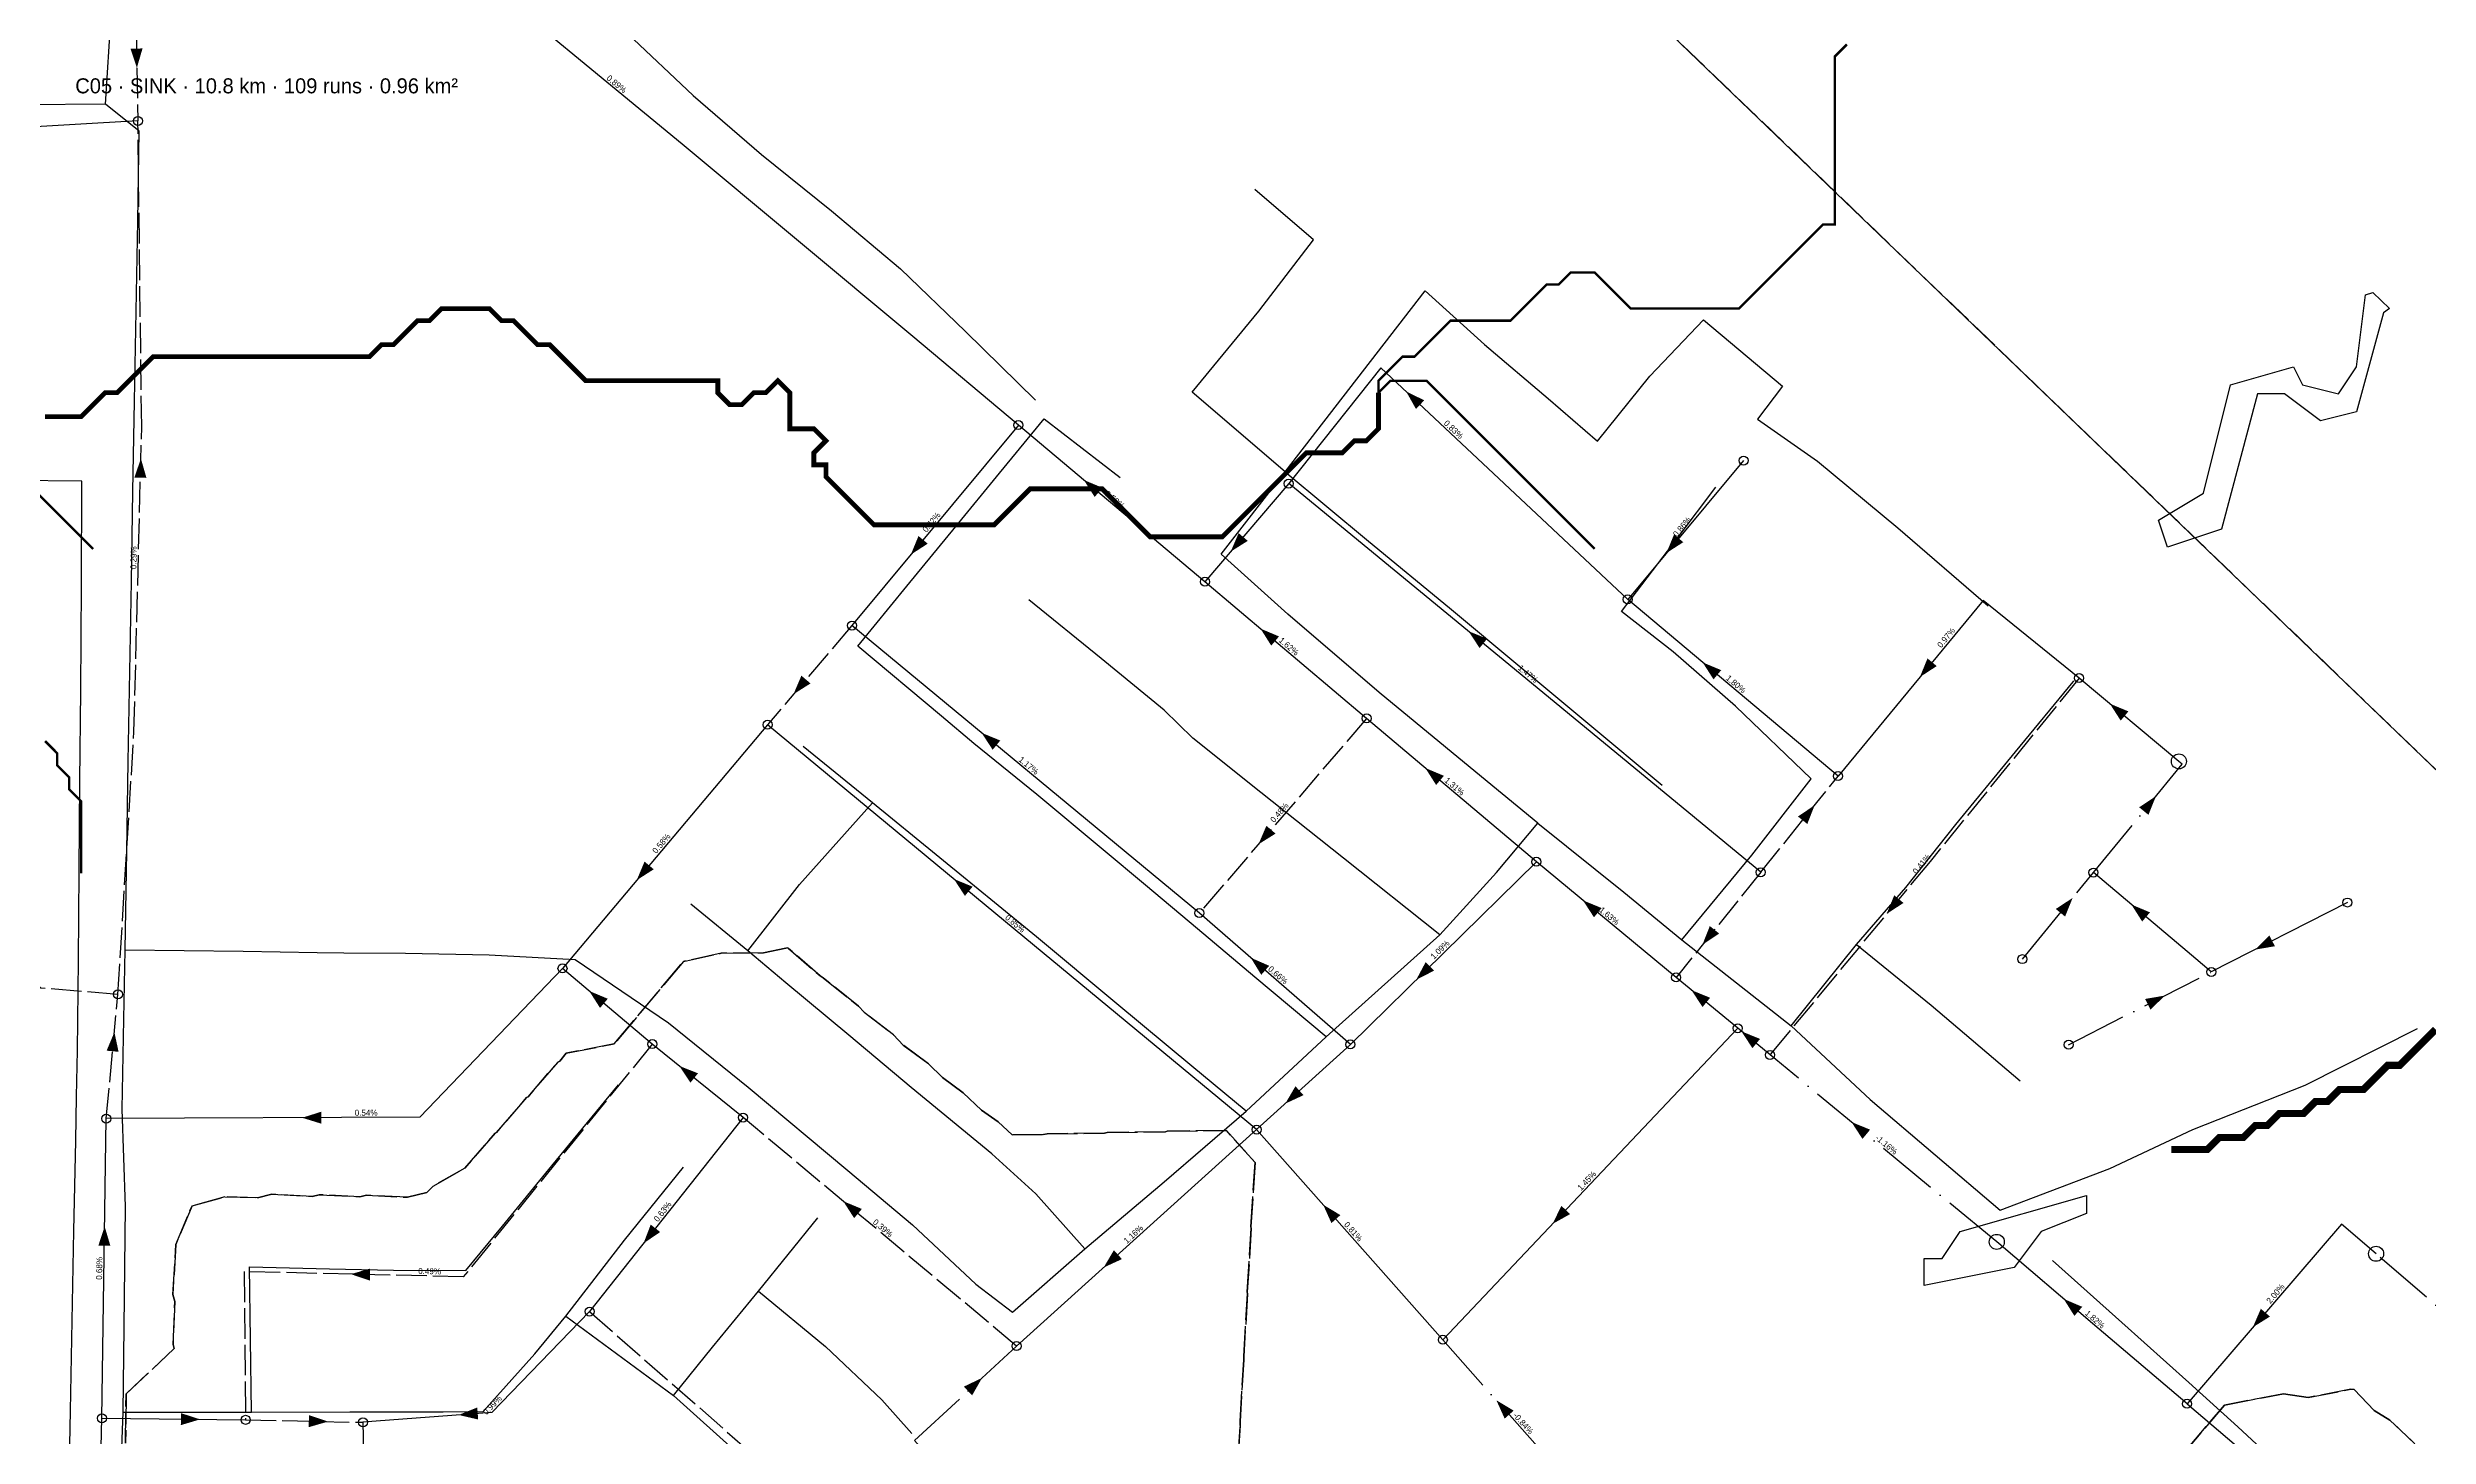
# Model space of a CAD drawing. Header units: metres. Extents: x 442821 to 452274, y 2561971 to 2571293.
# Drawn here: x 450745 to 451538, y 2569786 to 2570248 of the extents above; entities that cross this region are included whole.
import ezdxf
from ezdxf.enums import TextEntityAlignment as Align

# ---------------------------------------------------------------- set-up
doc = ezdxf.new("R2010")
doc.units = ezdxf.units.M
doc.header["$LTSCALE"] = 8
doc.linetypes.add('DASHDOT', pattern=[3.556, 2.54, -0.508, 0, -0.508])
doc.linetypes.add('DASHED', pattern=[1.524, 1.27, -0.254])
for name, color, linetype in [('A_ARROWS', 7, 'Continuous'), ('A_BUILT_2006', 252, 'Continuous'), ('A_CATCH_LABEL', 7, 'Continuous'), ('A_CATCHMENTS', 7, 'Continuous'), ('A_ENVELOPE', 3, 'Continuous'), ('A_GRADIENT', 8, 'Continuous'), ('A_JUNCTIONS', 8, 'Continuous'), ('A_RUNS', 7, 'Continuous'), ('A_STREAMS', 5, 'Continuous'), ('A_WADI', 4, 'Continuous')]:
    doc.layers.add(name, color=color, linetype=linetype)

msp = doc.modelspace()

# ---------------------------------------------------------------- linework, layer by layer
at = {"layer": 'A_ARROWS', "color": 3}
for points in [[(450774.57, 2570241.66), (450772.45, 2570248.02), (450776.45, 2570248.09)], [(451197.26, 2570133.83), (451203.29, 2570130.9), (451200.55, 2570127.99)], [(450775.9, 2570111.5), (450777.74, 2570105.06), (450773.74, 2570105.16)], [(451089.93, 2570104.34), (451096.11, 2570101.76), (451093.54, 2570098.69)], [(451032.31, 2570079.49), (451034.86, 2570085.69), (451037.94, 2570083.14)], [(451138.84, 2570080.49), (451141.48, 2570086.66), (451144.52, 2570084.06)], [(451283.93, 2570080), (451286.49, 2570086.19), (451289.56, 2570083.63)], [(451148.75, 2570054.84), (451154.93, 2570052.24), (451152.35, 2570049.18)], [(451218.04, 2570053.99), (451224.25, 2570051.47), (451221.72, 2570048.38)], [(451296.01, 2570043.59), (451302.2, 2570041.01), (451299.63, 2570037.94)], [(451368.35, 2570038.7), (451370.89, 2570044.91), (451373.97, 2570042.36)], [(450993.24, 2570033), (450995.86, 2570039.17), (450998.91, 2570036.58)], [(451431.61, 2570029.84), (451437.8, 2570027.27), (451435.24, 2570024.2)], [(451055.9, 2570020.11), (451062.11, 2570017.57), (451059.56, 2570014.49)], [(451203.66, 2570008.41), (451209.84, 2570005.81), (451207.25, 2570002.76)], [(451333.32, 2569996.01), (451330.87, 2569989.77), (451327.75, 2569992.27)], [(451446.98, 2569999.02), (451444.48, 2569992.8), (451441.38, 2569995.33)], [(451148.08, 2569983), (451150.73, 2569989.16), (451153.77, 2569986.56)], [(450941.04, 2569971.06), (450943.63, 2569977.24), (450946.69, 2569974.67)], [(451046.66, 2569971.43), (451052.87, 2569968.89), (451050.32, 2569965.81)], [(451256.17, 2569964.31), (451262.38, 2569961.76), (451259.82, 2569958.68)], [(451357.28, 2569959.81), (451359.82, 2569966.01), (451362.9, 2569963.46)], [(451419.23, 2569965.14), (451416.72, 2569958.93), (451413.62, 2569961.46)], [(451438.8, 2569962.93), (451444.98, 2569960.33), (451442.4, 2569957.27)], [(451295.94, 2569949.54), (451298.4, 2569955.78), (451301.51, 2569953.27)], [(451479.98, 2569947.92), (451484.77, 2569952.61), (451486.59, 2569949.04)], [(451145.51, 2569945.22), (451151.65, 2569942.53), (451149.02, 2569939.51)], [(451200.62, 2569937.86), (451203.78, 2569943.78), (451206.58, 2569940.92)], [(450925.2, 2569934.15), (450931.39, 2569931.55), (450928.81, 2569928.49)], [(451292.3, 2569934.41), (451298.51, 2569931.88), (451295.97, 2569928.79)], [(451449.96, 2569932.61), (451445.16, 2569927.92), (451443.35, 2569931.48)], [(450767.08, 2569920.44), (450768.47, 2569913.88), (450764.49, 2569914.26)], [(451308.92, 2569920.7), (451315.13, 2569918.17), (451312.59, 2569915.09)], [(451157.01, 2569896.61), (451160.4, 2569902.4), (451163.09, 2569899.44)], [(450829.6, 2569891.91), (450835.99, 2569893.93), (450836.01, 2569889.93)], [(451345.58, 2569890.48), (451351.79, 2569887.95), (451349.24, 2569884.86)], [(451169.63, 2569862.95), (451175.37, 2569859.48), (451172.38, 2569856.83)], [(451246.03, 2569856.55), (451248.97, 2569862.57), (451251.88, 2569859.82)], [(450763.83, 2569855.7), (450765.74, 2569849.27), (450761.74, 2569849.33)], [(451416.25, 2569831.57), (451422.42, 2569828.94), (451419.82, 2569825.9)], [(451479.25, 2569822.14), (451481.91, 2569828.29), (451484.94, 2569825.68)], [(451227.33, 2569797.81), (451233.07, 2569794.35), (451230.07, 2569791.7)]]:
    msp.add_solid(points, dxfattribs=at)
at = {"layer": 'A_ARROWS', "color": 2}
for points in [[(450955.19, 2569909.18), (450961.43, 2569906.71), (450958.91, 2569903.6)], [(451009.81, 2569864.11), (451016.01, 2569861.54), (451013.44, 2569858.47)], [(450943.29, 2569850.07), (450945.69, 2569856.33), (450948.83, 2569853.84)], [(451096.53, 2569842.03), (451099.94, 2569847.8), (451102.62, 2569844.83)], [(450845.81, 2569839.82), (450852.25, 2569841.67), (450852.16, 2569837.67)], [(451056.05, 2569805.25), (451052.72, 2569799.44), (451050, 2569802.37)], [(450795.62, 2569791.45), (450789.2, 2569789.52), (450789.24, 2569793.52)], [(450838.23, 2569790.71), (450831.79, 2569788.84), (450831.87, 2569792.84)], [(450881.7, 2569792.91), (450887.92, 2569795.39), (450888.23, 2569791.4)]]:
    msp.add_solid(points, dxfattribs=at)
at = {"layer": 'A_BUILT_2006', "color": 252}
for points in [[(450764.16, 2570229.59), (450765.99, 2570259.27)], [(450937.96, 2570253.04), (450959.81, 2570232.45)], [(450959.81, 2570232.45), (450982.56, 2570212.82)], [(450764.16, 2570229.59), (450737.32, 2570229.36)], [(450775.35, 2570220.55), (450764.16, 2570229.59)], [(450774.83, 2570190.56), (450775.35, 2570220.55)], [(450982.56, 2570212.82), (451005.9, 2570194)], [(451166.42, 2570184.35), (451146.89, 2570201.06)], [(451005.9, 2570194), (451028.9, 2570174.74)], [(450774.31, 2570160.56), (450774.83, 2570190.56)], [(451148.18, 2570160.53), (451166.42, 2570184.35)], [(451028.9, 2570174.74), (451050.55, 2570153.85)], [(451176.28, 2570132.03), (451203.58, 2570167.39), (451223.39, 2570149.49)], [(450773.79, 2570130.57), (450774.31, 2570160.56)], [(451050.55, 2570153.85), (451073.87, 2570130.93)], [(451126.02, 2570133.65), (451148.18, 2570160.53)], [(451278.42, 2570138.96), (451296.34, 2570157.7)], [(451296.34, 2570157.7), (451322.58, 2570135.63)], [(451223.39, 2570149.49), (451244.52, 2570131.44)], [(451260.96, 2570117.25), (451278.42, 2570138.96)], [(450773.27, 2570100.57), (450773.79, 2570130.57)], [(451157.02, 2570107.04), (451126.02, 2570133.65)], [(451157.02, 2570107.04), (451176.28, 2570132.03)], [(451244.52, 2570131.44), (451260.96, 2570117.25)], [(451322.58, 2570135.63), (451314.25, 2570124.59)], [(451061.88, 2570106.67), (451076.76, 2570124.68)], [(451076.76, 2570124.68), (451102.01, 2570105.17)], [(451314.25, 2570124.59), (451334.26, 2570110.62)], [(451047.3, 2570088.84), (451061.88, 2570106.67)], [(451135.67, 2570079.64), (451157.02, 2570107.04)], [(451157.02, 2570107.04), (451184.68, 2570083.96)], [(451334.26, 2570110.62), (451361.05, 2570088.37)], [(450756.19, 2570104.01), (450733.7, 2570104.21)], [(450756.07, 2570069.26), (450756.19, 2570104.01)], [(450772.75, 2570070.58), (450773.27, 2570100.57)], [(451287.83, 2570085.35), (451300.42, 2570101.94)], [(451030.93, 2570068.96), (451047.3, 2570088.84)], [(451184.68, 2570083.96), (451211.66, 2570061.71)], [(451269.02, 2570060.57), (451287.83, 2570085.35)], [(451361.05, 2570088.37), (451391.1, 2570062.41)], [(451157.91, 2570059.64), (451135.67, 2570079.64)], [(450755.87, 2570034.26), (450756.07, 2570069.26)], [(450772.23, 2570040.58), (450772.75, 2570070.58)], [(451014.67, 2570049.05), (451030.93, 2570068.96)], [(451095.69, 2570044.85), (451071.64, 2570064.48)], [(451188.23, 2570033.56), (451157.91, 2570059.64)], [(451211.66, 2570061.71), (451236.42, 2570041.16)], [(451286.16, 2570047.11), (451269.02, 2570060.57)], [(451042.49, 2570025.73), (451014.67, 2570049.05)], [(451116.7, 2570027.72), (451095.69, 2570044.85)], [(451306.98, 2570028.98), (451286.16, 2570047.11)], [(450755.57, 2570004.05), (450755.87, 2570034.26)], [(450771.71, 2570010.58), (450772.23, 2570040.58)], [(451236.42, 2570041.16), (451257.77, 2570023.32)], [(451400.24, 2570013.83), (451419.37, 2570037.11), (451419.63, 2570037.42)], [(451126.18, 2570018.33), (451116.7, 2570027.72)], [(451222.31, 2570005.47), (451188.23, 2570033.56)], [(451332.2, 2570004.83), (451306.98, 2570028.98)], [(451053.33, 2570016.6), (451042.49, 2570025.73)], [(451148.88, 2570000.28), (451126.18, 2570018.33)], [(451257.77, 2570023.32), (451282.57, 2570002.75)], [(450771.18, 2569980.59), (450771.71, 2570010.58)], [(451019.55, 2569996.86), (450996.45, 2570015.59)], [(451074.23, 2569999.59), (451053.33, 2570016.6)], [(451380.3, 2569989.56), (451400.24, 2570013.83)], [(450755.35, 2569974.06), (450755.57, 2570004.05)], [(451241.17, 2569990.09), (451222.31, 2570005.47)], [(451312.38, 2569979.33), (451332.2, 2570004.83)], [(450995.23, 2569969.62), (451019.55, 2569996.86)], [(451040.76, 2569979.53), (451019.55, 2569996.86)], [(451096.41, 2569981.2), (451074.23, 2569999.59)], [(451176.35, 2569978.42), (451148.88, 2570000.28)], [(451227.34, 2569973.56), (451241.17, 2569990.09)], [(451241.17, 2569990.09), (451269.8, 2569967.02)], [(451363.72, 2569968.62), (451380.3, 2569989.56)], [(450770.63, 2569947.86), (450771.18, 2569980.59)], [(451074.2, 2569952.14), (451040.76, 2569979.53)], [(451110.51, 2569969.34), (451096.41, 2569981.2)], [(451289.12, 2569951.17), (451312.38, 2569979.33)], [(450755.16, 2569944.26), (450755.35, 2569974.06)], [(451208.47, 2569952.86), (451176.35, 2569978.42)], [(451208.47, 2569952.86), (451227.34, 2569973.56)], [(450978.02, 2569947.53), (450959.1, 2569963.1)], [(450978.02, 2569947.53), (450995.23, 2569969.62)], [(451127.79, 2569954.82), (451110.51, 2569969.34)], [(451269.8, 2569967.02), (451289.12, 2569951.17)], [(451347.28, 2569949.66), (451363.72, 2569968.62)], [(451146.88, 2569938.76), (451127.79, 2569954.82)], [(450770.21, 2569924.73), (450770.63, 2569947.86)], [(450770.63, 2569947.86), (450809.96, 2569947.35)], [(450809.96, 2569947.35), (450834.61, 2569946.97)], [(450834.61, 2569946.97), (450843.49, 2569946.89), (450864.01, 2569946.71)], [(450990.71, 2569936.88), (450978.02, 2569947.53)], [(451100.9, 2569929.89), (451074.2, 2569952.14)], [(451192.3, 2569938.34), (451208.47, 2569952.86)], [(451289.12, 2569951.17), (451325.52, 2569922.52)], [(451325.52, 2569922.52), (451347.28, 2569949.66)], [(451347.28, 2569949.66), (451372.08, 2569929.43)], [(450754.8, 2569914.26), (450755.16, 2569944.26)], [(450864.01, 2569946.71), (450891.86, 2569946.17)], [(450891.86, 2569946.17), (450920.56, 2569944.6)], [(450920.56, 2569944.6), (450951.62, 2569923.58)], [(451011.63, 2569919.47), (450990.71, 2569936.88)], [(451170.59, 2569918.84), (451146.88, 2569938.76)], [(451170.59, 2569918.84), (451192.3, 2569938.34)], [(450769.69, 2569894.73), (450770.21, 2569924.73)], [(450951.62, 2569923.58), (450978.18, 2569902.12)], [(451125.86, 2569909.08), (451100.9, 2569929.89)], [(451372.08, 2569929.43), (451401.8, 2569904.22)], [(451032.48, 2569901.99), (451011.63, 2569919.47)], [(451144.03, 2569894.06), (451170.59, 2569918.84)], [(451325.52, 2569922.52), (451351.79, 2569898.02)], [(451496.69, 2569902.8), (451534.12, 2569921.68)], [(450754.18, 2569884.27), (450754.46, 2569899.02), (450754.8, 2569914.26)], [(451144.03, 2569894.06), (451125.86, 2569909.08)], [(450912.81, 2569875.94), (450934.91, 2569902.9)], [(450978.18, 2569902.12), (451011.36, 2569874.33)], [(451059.27, 2569879.85), (451032.48, 2569901.99)], [(451459.25, 2569887.99), (451496.69, 2569902.8)], [(450770.77, 2569862.33), (450769.69, 2569894.73)], [(451116.65, 2569870.61), (451144.03, 2569894.06)], [(451351.79, 2569898.02), (451395.15, 2569861.16)], [(450753.6, 2569854.28), (450754.18, 2569884.27)], [(451431.65, 2569875.04), (451459.25, 2569887.99)], [(450896.36, 2569855.78), (450912.81, 2569875.94)], [(450936.98, 2569851.14), (450956.63, 2569875.45)], [(451073.92, 2569866.55), (451059.27, 2569879.85)], [(451011.36, 2569874.33), (451032.83, 2569856.26)], [(451090.26, 2569848.22), (451116.65, 2569870.61)], [(451395.15, 2569861.16), (451431.65, 2569875.04)], [(450770.38, 2569822.15), (450770.77, 2569862.33)], [(451090.26, 2569848.22), (451073.92, 2569866.55)], [(450753.02, 2569824.28), (450753.6, 2569854.28)], [(450884.17, 2569841), (450896.36, 2569855.78)], [(450981.55, 2569834.18), (451001.38, 2569858.56)], [(451032.83, 2569856.26), (451053.94, 2569836.43)], [(450917.44, 2569825.87), (450936.98, 2569851.14)], [(451066.12, 2569827.13), (451090.26, 2569848.22)], [(451435.64, 2569823.67), (451412.55, 2569844.38)], [(450812.75, 2569793.87), (450812.06, 2569842.2)], [(450812.06, 2569842.2), (450838.66, 2569841.56)], [(450838.66, 2569841.56), (450860, 2569841.17)], [(450860, 2569841.17), (450884.17, 2569841)], [(451053.94, 2569836.43), (451066.12, 2569827.13)], [(450966.28, 2569815.46), (450981.55, 2569834.18)], [(450981.55, 2569834.18), (451003.93, 2569815.68)], [(450752.45, 2569794.29), (450753.02, 2569824.28)], [(450769.98, 2569793.87), (450770.38, 2569822.15)], [(450907.13, 2569813.31), (450917.44, 2569825.87)], [(450917.44, 2569825.87), (450953.24, 2569799.42)], [(451457.91, 2569803.72), (451435.64, 2569823.67)], [(450889.85, 2569794.05), (450907.13, 2569813.31)], [(450953.24, 2569799.42), (450966.28, 2569815.46)], [(451003.93, 2569815.68), (451022.62, 2569797.92)], [(450953.24, 2569799.42), (450975.33, 2569779.51)], [(451022.62, 2569797.92), (451032.6, 2569786.77)], [(451474.29, 2569788.98), (451457.91, 2569803.72)], [(450751.79, 2569760.29), (450752.45, 2569794.29)], [(450769.41, 2569778.89), (450769.98, 2569793.87)], [(450769.98, 2569793.87), (450812.75, 2569793.87)], [(450812.75, 2569793.87), (450845.43, 2569793.9)], [(450845.43, 2569793.9), (450876.55, 2569793.93)], [(450876.55, 2569793.93), (450889.85, 2569794.05)], [(451502.01, 2569763.24), (451474.29, 2569788.98)]]:
    msp.add_lwpolyline(points, dxfattribs=at)
at = {"layer": 'A_CATCHMENTS', "color": 3, "linetype": 'DASHED'}
for points in [[(451254.16, 2570283.03), (451775.2, 2569781.9)], [(451141.34, 2569778.87), (451142.01, 2569789.41), (451141.94, 2569790.72), (451143.24, 2569811.32), (451143.16, 2569812.34), (451144.47, 2569833.24), (451144.37, 2569833.97), (451145.71, 2569855.15), (451145.59, 2569855.59), (451146.94, 2569877.06), (451137.41, 2569887.64), (451117.63, 2569887.43), (451117.09, 2569887.21), (451097.67, 2569887.01), (451096.77, 2569886.79), (451077.71, 2569886.59), (451076.45, 2569886.37), (451066.05, 2569886.25), (451061.4, 2569890.58), (451055.84, 2569894.43), (451049.79, 2569900.25), (451042.81, 2569905.28), (451038.17, 2569909.89), (451029.8, 2569916.14), (451026.52, 2569919.52), (451016.81, 2569927.03), (451014.86, 2569929.12), (451003.07, 2569938.57), (451002.09, 2569939.15), (450991.55, 2569948.34), (450991.31, 2569948.49), (450990.63, 2569948.44), (450983.28, 2569946.84), (450969.17, 2569946.69), (450956.63, 2569944), (450933.49, 2569916.54), (450917.56, 2569913.38), (450915.37, 2569910.81), (450914.74, 2569910.46), (450904.84, 2569898.91), (450904.34, 2569898.63), (450894.32, 2569887.01), (450893.94, 2569886.8), (450883.79, 2569875.11), (450873.19, 2569869.11), (450871.14, 2569867.05), (450864.71, 2569865.44), (450851.02, 2569866.12), (450848.83, 2569865.58), (450835.28, 2569866.29), (450832.96, 2569865.71), (450819.54, 2569866.47), (450814.78, 2569865.28), (450803.81, 2569865.54), (450792.93, 2569862.55), (450787.54, 2569849.69), (450786.54, 2569833.06), (450787.22, 2569830.75), (450786.6, 2569816.41), (450787.03, 2569815.02), (450770.96, 2569799.99), (450770.79, 2569783.5)], [(451533.18, 2569783.31), (451524.89, 2569791.19), (451519.7, 2569794.45), (451513.02, 2569801.43), (451511.84, 2569801.45), (451497.66, 2569798.74), (451489.5, 2569799.98), (451469.82, 2569796.22), (451433.46, 2569753.44)]]:
    msp.add_lwpolyline(points, dxfattribs=at)
at = {"layer": 'A_CATCHMENTS', "color": 2, "linetype": 'DASHED'}
for points in [[(450770.79, 2569783.5), (450770.96, 2569799.99), (450787.03, 2569815.02), (450786.6, 2569816.41), (450787.22, 2569830.75), (450786.54, 2569833.06), (450787.54, 2569849.69), (450792.93, 2569862.55), (450803.81, 2569865.54), (450814.78, 2569865.28), (450819.54, 2569866.47), (450832.96, 2569865.71), (450835.28, 2569866.29), (450848.83, 2569865.58), (450851.02, 2569866.12), (450864.71, 2569865.44), (450871.14, 2569867.05), (450873.19, 2569869.11), (450883.79, 2569875.11), (450893.94, 2569886.8), (450894.32, 2569887.01), (450904.34, 2569898.63), (450904.84, 2569898.91), (450914.74, 2569910.46), (450915.37, 2569910.81), (450917.56, 2569913.38), (450933.49, 2569916.54), (450956.63, 2569944), (450969.17, 2569946.69), (450983.28, 2569946.84), (450990.63, 2569948.44), (450991.31, 2569948.49), (450991.55, 2569948.34), (451002.09, 2569939.15), (451003.07, 2569938.57), (451014.86, 2569929.12), (451016.81, 2569927.03), (451026.52, 2569919.52), (451029.8, 2569916.14), (451038.17, 2569909.89), (451042.81, 2569905.28), (451049.79, 2569900.25), (451055.84, 2569894.43), (451061.4, 2569890.58), (451066.05, 2569886.25), (451076.45, 2569886.37), (451077.71, 2569886.59), (451096.77, 2569886.79), (451097.67, 2569887.01), (451117.09, 2569887.21), (451117.63, 2569887.43), (451137.41, 2569887.64), (451146.94, 2569877.06), (451145.59, 2569855.59), (451145.71, 2569855.15), (451144.37, 2569833.97), (451144.47, 2569833.24), (451143.16, 2569812.34), (451143.24, 2569811.32), (451141.94, 2569790.72), (451142.01, 2569789.41), (451141.34, 2569778.87)], [(451433.46, 2569753.44), (451469.82, 2569796.22), (451489.5, 2569799.98), (451497.66, 2569798.74), (451511.84, 2569801.45), (451513.02, 2569801.43), (451519.7, 2569794.45), (451524.89, 2569791.19), (451533.18, 2569783.31)]]:
    msp.add_lwpolyline(points, dxfattribs=at)
at = {"layer": 'A_ENVELOPE', "color": 3}
msp.add_lwpolyline([(450486.81, 2570738.79), (451379.73, 2570566.72), (451254.16, 2570283.03), (451984.3, 2569580.79), (451933.14, 2568743.69), (451207.65, 2567743.81)], dxfattribs=at)
at = {"layer": 'A_JUNCTIONS'}
for centre in [(450774.89, 2570223.95), (451068.13, 2570122.63), (451309.64, 2570110.83), (451158.17, 2570103.13), (451130.28, 2570070.47), (451271.05, 2570064.57), (451012.7, 2570055.86), (451421.38, 2570038.37), (451184.1, 2570024.94), (450984.59, 2570022.83), (451341.11, 2570005.7), (451240.64, 2569977.17), (451315.36, 2569973.68), (451426.16, 2569973.59), (451510.75, 2569963.61), (451128.41, 2569960.1), (450916.31, 2569941.65), (451287.17, 2569938.64), (451402.49, 2569944.74), (451465.4, 2569940.48), (450768.27, 2569933.01), (451307.71, 2569921.7), (450946.2, 2569916.45), (451178.69, 2569916.33), (451417.88, 2569916.25), (451318.45, 2569912.84), (450764.36, 2569891.63), (450976.46, 2569891.98), (451147.48, 2569887.95), (450925.31, 2569827.35), (451067.51, 2569815.88), (451209.49, 2569817.95), (451457.32, 2569796.63), (450762.9, 2569791.79), (450810.77, 2569791.29), (450849.86, 2569790.46)]:
    msp.add_circle(centre, 1.5, dxfattribs=at)
at = {"layer": 'A_JUNCTIONS', "color": 30}
for centre in [(451454.61, 2570010.62), (451393.97, 2569850.57), (451520.29, 2569846.6)]:
    msp.add_circle(centre, 2.5, dxfattribs=at)
at = {"layer": 'A_RUNS', "color": 3}
for points in [[(451068.13, 2570122.63), (451032.93, 2570152.16), (450956.14, 2570216.22), (450878.97, 2570279.82), (450773.91, 2570278.21)], [(450774.89, 2570223.95), (450642.03, 2570216.23)], [(451271.05, 2570064.57), (451188.86, 2570141.7), (451158.17, 2570103.13)], [(451068.13, 2570122.63), (451012.7, 2570055.86)], [(451130.28, 2570070.47), (451068.13, 2570122.63)], [(451309.64, 2570110.83), (451271.05, 2570064.57)], [(451158.17, 2570103.13), (451130.28, 2570070.47)], [(451315.36, 2569973.68), (451237.18, 2570038.28), (451158.17, 2570103.13)], [(451184.1, 2570024.94), (451130.28, 2570070.47)], [(451341.11, 2570005.7), (451271.05, 2570064.57)], [(451421.38, 2570038.37), (451389.41, 2570064.21), (451341.11, 2570005.7)], [(451128.41, 2569960.1), (451012.7, 2570055.86)], [(451454.61, 2570010.62), (451421.38, 2570038.37)], [(450984.59, 2570022.83), (450916.31, 2569941.65)], [(451147.48, 2569887.95), (451063.86, 2569957.19), (450984.59, 2570022.83)], [(451240.64, 2569977.17), (451184.1, 2570024.94)], [(451240.64, 2569977.17), (451178.69, 2569916.33)], [(451287.17, 2569938.64), (451240.64, 2569977.17)], [(451465.4, 2569940.48), (451457.4, 2569947.24), (451426.16, 2569973.59)], [(451510.75, 2569963.61), (451465.4, 2569940.48)], [(451178.69, 2569916.33), (451128.41, 2569960.1)], [(450916.31, 2569941.65), (450868.84, 2569892.07), (450764.36, 2569891.63)], [(450946.2, 2569916.45), (450916.31, 2569941.65)], [(451307.71, 2569921.7), (451287.17, 2569938.64)], [(451178.69, 2569916.33), (451147.48, 2569887.95)], [(451307.71, 2569921.7), (451209.49, 2569817.95)], [(451318.45, 2569912.84), (451307.71, 2569921.7)], [(450762.9, 2569791.79), (450764.36, 2569891.63)], [(451209.49, 2569817.95), (451147.48, 2569887.95)], [(451520.29, 2569846.6), (451508.79, 2569856.48), (451457.32, 2569796.63)], [(451457.32, 2569796.63), (451425.88, 2569823.35), (451394.69, 2569849.98), (451393.97, 2569850.57)], [(450760.66, 2569694.5), (450762.9, 2569791.79)]]:
    msp.add_lwpolyline(points, dxfattribs=at)
at = {"layer": 'A_RUNS', "color": 3, "linetype": 'DASHED'}
for points in [[(450773.91, 2570278.21), (450774.89, 2570223.95)], [(450768.27, 2569933.01), (450773.6, 2570020.42), (450776.17, 2570122.17), (450774.89, 2570223.95)], [(451012.7, 2570055.86), (450984.59, 2570022.83)], [(451421.38, 2570038.37), (451371.75, 2569977.3), (451318.45, 2569912.84)], [(451184.1, 2570024.94), (451128.41, 2569960.1)], [(451315.36, 2569973.68), (451341.11, 2570005.7)], [(450768.27, 2569933.01), (450742.6, 2569935.12), (450663.68, 2569999.16)], [(451315.36, 2569973.68), (451287.17, 2569938.64)], [(450764.36, 2569891.63), (450768.27, 2569933.01)]]:
    msp.add_lwpolyline(points, dxfattribs=at)
at = {"layer": 'A_RUNS', "color": 3, "linetype": 'DASHDOT'}
for points in [[(451426.16, 2569973.59), (451455.73, 2570009.69), (451454.61, 2570010.62)], [(451402.49, 2569944.74), (451426.16, 2569973.59)], [(451417.88, 2569916.25), (451465.4, 2569940.48)], [(451393.97, 2569850.57), (451318.45, 2569912.84)], [(451580.36, 2569794.92), (451520.29, 2569846.6)], [(451260.72, 2569760.12), (451209.49, 2569817.95)]]:
    msp.add_lwpolyline(points, dxfattribs=at)
at = {"layer": 'A_RUNS', "color": 2, "linetype": 'DASHED'}
for points in [[(450946.2, 2569916.45), (450883.28, 2569838.93), (450810.31, 2569840.66), (450810.77, 2569791.29)], [(451067.51, 2569815.88), (450976.46, 2569891.98)], [(450925.31, 2569827.35), (451003.88, 2569758.65), (450977.8, 2569736.03), (450888.1, 2569656.18)], [(450810.77, 2569791.29), (450849.86, 2569790.46)]]:
    msp.add_lwpolyline(points, dxfattribs=at)
at = {"layer": 'A_RUNS', "color": 2}
for points in [[(450976.46, 2569891.98), (450946.2, 2569916.45)], [(450976.46, 2569891.98), (450925.31, 2569827.35)], [(451147.48, 2569887.95), (451067.51, 2569815.88)], [(450925.31, 2569827.35), (450892.79, 2569793.76), (450849.86, 2569790.46)], [(451457.32, 2569796.63), (451502.07, 2569758.59)], [(450762.9, 2569791.79), (450810.77, 2569791.29)]]:
    msp.add_lwpolyline(points, dxfattribs=at)
at = {"layer": 'A_RUNS', "color": 2, "linetype": 'DASHDOT'}
for points in [[(451035.44, 2569782.33), (451033.58, 2569784.41), (451067.51, 2569815.88)], [(450849.86, 2569790.46), (450851.53, 2569702), (450888.1, 2569656.18)]]:
    msp.add_lwpolyline(points, dxfattribs=at)
at = {"layer": 'A_STREAMS', "color": 5}
for points, const_width in [([(451344.07, 2570249.46), (451340.07, 2570245.45), (451340.07, 2570241.45), (451340.07, 2570237.45), (451340.07, 2570233.45), (451340.07, 2570229.45), (451340.07, 2570225.45), (451340.07, 2570221.45), (451340.07, 2570217.45), (451340.07, 2570213.44), (451340.07, 2570209.44), (451340.07, 2570205.44), (451340.07, 2570201.44), (451340.07, 2570197.44), (451340.07, 2570193.44), (451340.07, 2570189.44), (451336.07, 2570189.44), (451332.07, 2570185.43), (451328.07, 2570181.43), (451324.07, 2570177.43), (451320.07, 2570173.43), (451316.07, 2570169.43), (451312.07, 2570165.43), (451308.07, 2570161.43), (451304.07, 2570161.43), (451300.07, 2570161.43), (451296.07, 2570161.43), (451292.07, 2570161.43), (451288.07, 2570161.43), (451284.07, 2570161.43), (451280.07, 2570161.43), (451276.07, 2570161.43), (451272.06, 2570161.43), (451268.06, 2570165.43), (451264.06, 2570169.43), (451260.06, 2570173.43), (451256.06, 2570173.43), (451252.06, 2570173.43), (451248.06, 2570169.43), (451244.06, 2570169.43), (451240.06, 2570165.43), (451236.06, 2570161.43), (451232.06, 2570157.42), (451228.06, 2570157.42), (451224.06, 2570157.42), (451220.06, 2570157.42), (451216.06, 2570157.42), (451212.06, 2570157.42), (451208.06, 2570153.42), (451204.06, 2570149.42), (451200.05, 2570145.42), (451196.05, 2570145.42), (451192.05, 2570141.42), (451188.05, 2570137.42), (451188.05, 2570133.42)], 0.8), ([(451188.05, 2570133.42), (451188.05, 2570129.41), (451188.05, 2570125.41), (451188.05, 2570121.41), (451184.05, 2570117.41), (451180.05, 2570117.41), (451176.05, 2570113.41), (451172.05, 2570113.41), (451168.05, 2570113.41), (451164.05, 2570113.41), (451160.05, 2570109.41), (451156.05, 2570105.41), (451152.05, 2570101.4), (451148.05, 2570097.4), (451144.05, 2570093.4), (451140.05, 2570089.4), (451136.05, 2570085.4), (451132.05, 2570085.4), (451128.04, 2570085.4), (451124.04, 2570085.4), (451120.04, 2570085.4), (451116.04, 2570085.4), (451112.04, 2570085.4), (451108.04, 2570089.4), (451104.04, 2570093.4), (451100.04, 2570097.4), (451096.04, 2570101.4), (451092.04, 2570101.4), (451088.04, 2570101.4), (451084.04, 2570101.4), (451080.04, 2570101.4), (451076.04, 2570101.4), (451072.04, 2570101.4), (451068.04, 2570097.4), (451064.04, 2570093.4), (451060.04, 2570089.4), (451056.04, 2570089.4), (451052.03, 2570089.4), (451048.03, 2570089.4), (451044.03, 2570089.4), (451040.03, 2570089.4), (451036.03, 2570089.4), (451032.03, 2570089.4), (451028.03, 2570089.4), (451024.03, 2570089.4), (451020.03, 2570089.4), (451016.03, 2570093.4), (451012.03, 2570097.4), (451008.03, 2570101.4), (451004.03, 2570105.41), (451004.03, 2570109.41), (451000.03, 2570109.41), (451000.03, 2570113.41), (451004.03, 2570117.41), (451000.03, 2570121.41), (450996.03, 2570121.41), (450992.03, 2570121.41), (450992.03, 2570125.41), (450992.03, 2570129.41), (450992.03, 2570133.42), (450988.03, 2570137.42), (450984.03, 2570133.42), (450980.02, 2570133.42), (450976.02, 2570129.41), (450972.02, 2570129.41), (450968.02, 2570133.42), (450968.02, 2570137.42), (450964.02, 2570137.42), (450960.02, 2570137.42), (450956.02, 2570137.42), (450952.02, 2570137.42), (450948.02, 2570137.42), (450944.02, 2570137.42), (450940.02, 2570137.42), (450936.02, 2570137.42), (450932.02, 2570137.42), (450928.02, 2570137.42), (450924.02, 2570137.42), (450920.02, 2570141.42), (450916.02, 2570145.42), (450912.02, 2570149.42), (450908.01, 2570149.42), (450904.01, 2570153.42), (450900.01, 2570157.42), (450896.01, 2570157.42), (450892.01, 2570161.43), (450888.01, 2570161.43), (450884.01, 2570161.43), (450880.01, 2570161.43), (450876.01, 2570161.43), (450872.01, 2570157.42), (450868.01, 2570157.42), (450864.01, 2570153.42), (450860.01, 2570149.42), (450856.01, 2570149.42), (450852.01, 2570145.42), (450848.01, 2570145.42), (450844.01, 2570145.42), (450840.01, 2570145.42), (450836, 2570145.42), (450832, 2570145.42), (450828, 2570145.42), (450824, 2570145.42), (450820, 2570145.42), (450816, 2570145.42), (450812, 2570145.42), (450808, 2570145.42), (450804, 2570145.42), (450800, 2570145.42), (450796, 2570145.42), (450792, 2570145.42), (450788, 2570145.42), (450784, 2570145.42), (450780, 2570145.42), (450776, 2570141.42), (450772, 2570137.42), (450768, 2570133.42), (450763.99, 2570133.42), (450759.99, 2570129.41), (450755.99, 2570125.41), (450751.99, 2570125.41), (450747.99, 2570125.41), (450743.99, 2570125.41)], 1.6), ([(451260.06, 2570081.4), (451256.06, 2570085.4), (451252.06, 2570089.4), (451248.06, 2570093.4), (451244.06, 2570097.4), (451240.06, 2570101.4), (451236.06, 2570105.41), (451232.06, 2570109.41), (451228.06, 2570113.41), (451224.06, 2570117.41), (451220.06, 2570121.41), (451216.06, 2570125.41), (451212.06, 2570129.41), (451208.06, 2570133.42), (451204.06, 2570137.42), (451200.05, 2570137.42), (451196.05, 2570137.42), (451192.05, 2570137.42), (451188.05, 2570133.42)], 0.8), ([(450759.99, 2570081.4), (450755.99, 2570085.4), (450751.99, 2570089.4), (450747.99, 2570093.4), (450743.99, 2570097.4), (450739.99, 2570101.4), (450735.99, 2570105.41), (450731.99, 2570109.41), (450727.99, 2570113.41), (450727.99, 2570117.41), (450723.99, 2570117.41), (450719.99, 2570121.41), (450715.99, 2570121.41), (450711.99, 2570121.41)], 0.8), ([(450755.99, 2569973.36), (450755.99, 2569977.36), (450755.99, 2569981.36), (450755.99, 2569985.36), (450755.99, 2569989.37), (450755.99, 2569993.37), (450755.99, 2569997.37), (450751.99, 2570001.37), (450751.99, 2570005.37), (450747.99, 2570009.37), (450747.99, 2570013.37), (450743.99, 2570017.38)], 0.8), ([(451540.1, 2569921.34), (451536.1, 2569917.34), (451532.1, 2569913.34), (451528.1, 2569909.34), (451524.1, 2569909.34), (451520.1, 2569905.34), (451516.1, 2569901.34), (451512.1, 2569901.34), (451508.1, 2569901.34), (451504.1, 2569897.33), (451500.1, 2569897.33), (451496.1, 2569893.33), (451492.1, 2569893.33), (451488.09, 2569893.33), (451484.09, 2569889.33), (451480.09, 2569889.33), (451476.09, 2569885.33), (451472.09, 2569885.33), (451468.09, 2569885.33), (451464.09, 2569881.33), (451460.09, 2569881.33), (451456.09, 2569881.33), (451452.09, 2569881.33)], 2.4)]:
    msp.add_lwpolyline(points, dxfattribs=dict(at, const_width=const_width))
at = {"layer": 'A_WADI', "color": 4}
for points in [[(451522.8, 2570160.01), (451513.8, 2570127.01), (451501.8, 2570124.01), (451489.8, 2570133.01), (451480.8, 2570133.01), (451468.8, 2570088.01), (451450.8, 2570082.01), (451447.8, 2570091.01), (451462.8, 2570100.01), (451471.8, 2570136.01), (451492.8, 2570142.01), (451495.8, 2570136.01), (451507.8, 2570133.01), (451513.8, 2570142.01), (451516.8, 2570166.01), (451519.24, 2570166.83), (451524.78, 2570161.5), (451522.8, 2570160.01)], [(451423.8, 2569860.01), (451408.8, 2569854.01), (451399.8, 2569842.01), (451369.8, 2569836.01), (451369.8, 2569845.01), (451375.8, 2569845.01), (451381.8, 2569854.01), (451423.8, 2569866.01), (451423.8, 2569860.01)]]:
    msp.add_lwpolyline(points, close=True, dxfattribs=at)

# ---------------------------------------------------------------- texts
at = {"layer": 'A_CATCH_LABEL', "color": 3}
msp.add_text('C05 · SINK · 10.8 km · 109 runs · 0.96 km²', height=5, dxfattribs=at).set_placement((450817.77, 2570235.64), align=Align.MIDDLE_CENTER)
at = {"layer": 'A_GRADIENT', "color": 3}
for s, rotation, p in [('0.89%', 320.50842, (450933.32, 2570235.02)), ('0.83%', 316.81652, (451211.99, 2570120)), ('0.50%', 319.99439, (451099.2, 2570096.55)), ('0.72%', 50.29967, (451040.41, 2570089.25)), ('0.86%', 50.16574, (451290.35, 2570087.7)), ('0.29%', 88.55329, (450775.06, 2570078.4)), ('1.62%', 319.76976, (451157.19, 2570047.71)), ('0.97%', 50.4599, (451378.35, 2570050.8)), ('1.47%', 320.61942, (451236.87, 2570038.53)), ('1.80%', 319.96103, (451306.08, 2570035.13)), ('1.17%', 320.39011, (451070.55, 2570007.98)), ('1.31%', 319.80095, (451212.37, 2570001.06)), ('0.48%', 49.34476, (451156.25, 2569992.52)), ('0.58%', 49.93593, (450950.45, 2569982.24)), ('0.41%', 50.41821, (451370.17, 2569975.4)), ('0.85%', 320.37451, (451066.03, 2569955.39)), ('1.63%', 320.37857, (451263.91, 2569957.9)), ('1.09%', 44.48176, (451209.66, 2569946.75)), ('0.66%', 318.96453, (451153.55, 2569938.22)), ('0.54%', 0.23811, (450850.92, 2569891.99)), ('-1.16%', 320.49073, (451356.21, 2569881.71)), ('1.45%', 46.56725, (451258.6, 2569869.83)), ('0.81%', 311.53474, (451178.48, 2569852.95)), ('0.68%', 89.16259, (450763.63, 2569841.71)), ('2.00%', 49.30122, (451488, 2569832.3)), ('1.82%', 319.51426, (451425.62, 2569823.57)), ('-0.84%', 311.53474, (451235.1, 2569789.04))]:
    msp.add_text(s, height=2, rotation=rotation, dxfattribs=at).set_placement(p, align=Align.BOTTOM_CENTER)
at = {"layer": 'A_GRADIENT', "color": 2}
for s, rotation, p in [('0.63%', 51.6384, (450950.89, 2569859.67)), ('0.39%', 320.11209, (451021.99, 2569853.93)), ('1.16%', 42.02378, (451107.5, 2569851.92)), ('0.49%', 358.63747, (450872.02, 2569839.2)), ('0.99%', 45.93128, (450894.08, 2569795.09))]:
    msp.add_text(s, height=2, rotation=rotation, dxfattribs=at).set_placement(p, align=Align.BOTTOM_CENTER)

doc.saveas('drawing.dxf')
